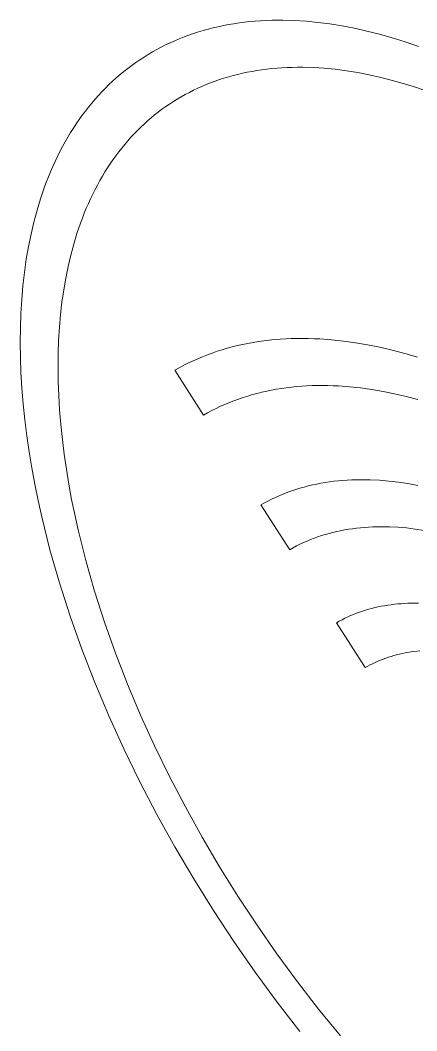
# Model space of a CAD drawing. Header units: inches. Extents: x -10 to 196, y -2 to 124.
# Drawn here: x 140.658 to 141.011, y 65.175 to 66.073 of the extents above; entities that cross this region are included whole.
import ezdxf

# ---------------------------------------------------------------- set-up
doc = ezdxf.new("R2010")
doc.units = ezdxf.units.IN
doc.layers.add('ZANO_R', color=7, linetype='Continuous', lineweight=0)

msp = doc.modelspace()

# ---------------------------------------------------------------- linework, layer by layer
at = {"layer": 'ZANO_R'}
for p, q in [((140.84356, 66.06959), (140.83897, 66.06871)), ((140.84819, 66.07037), (140.84356, 66.06959)), ((140.85287, 66.07107), (140.84819, 66.07037)), ((140.8576, 66.07168), (140.85287, 66.07107)), ((140.86237, 66.07221), (140.8576, 66.07168)), ((140.86718, 66.07264), (140.86237, 66.07221)), ((140.87204, 66.07299), (140.86718, 66.07264)), ((140.87694, 66.07325), (140.87204, 66.07299)), ((140.88188, 66.07342), (140.87694, 66.07325)), ((140.88687, 66.0735), (140.88188, 66.07342)), ((140.8919, 66.07349), (140.88687, 66.0735)), ((140.90208, 66.0732), (140.8919, 66.07349)), ((140.91243, 66.07256), (140.90208, 66.0732)), ((140.92293, 66.07155), (140.91243, 66.07256)), ((140.93359, 66.07017), (140.92293, 66.07155)), ((140.9444, 66.06843), (140.93359, 66.07017)), ((140.81243, 66.06166), (140.80817, 66.06018)), ((140.81673, 66.06305), (140.81243, 66.06166)), ((140.82108, 66.06435), (140.81673, 66.06305)), ((140.82548, 66.06557), (140.82108, 66.06435)), ((140.82993, 66.0667), (140.82548, 66.06557)), ((140.83442, 66.06775), (140.82993, 66.0667)), ((140.83897, 66.06871), (140.83442, 66.06775)), ((140.95537, 66.06632), (140.9444, 66.06843)), ((140.96647, 66.06385), (140.95537, 66.06632)), ((140.97772, 66.06099), (140.96647, 66.06385)), ((140.9891, 66.05777), (140.97772, 66.06099)), ((140.78766, 66.05153), (140.78371, 66.04955)), ((140.79166, 66.05343), (140.78766, 66.05153)), ((140.79571, 66.05525), (140.79166, 66.05343)), ((140.79981, 66.05698), (140.79571, 66.05525)), ((140.80397, 66.05862), (140.79981, 66.05698)), ((140.80817, 66.06018), (140.80397, 66.05862)), ((141.00062, 66.05416), (140.9891, 66.05777)), ((141.01227, 66.05018), (141.00062, 66.05416)), ((140.77217, 66.04311), (140.76843, 66.04079)), ((140.77596, 66.04534), (140.77217, 66.04311)), ((140.77981, 66.04749), (140.77596, 66.04534)), ((140.78371, 66.04955), (140.77981, 66.04749)), ((140.76112, 66.03592), (140.75755, 66.03336)), ((140.76475, 66.0384), (140.76112, 66.03592)), ((140.76843, 66.04079), (140.76475, 66.0384)), ((140.74716, 66.02519), (140.74381, 66.0223)), ((140.75056, 66.02799), (140.74716, 66.02519)), ((140.75403, 66.03072), (140.75056, 66.02799)), ((140.75755, 66.03336), (140.75403, 66.03072)), ((140.84764, 66.0243), (140.85178, 66.02536)), ((140.85178, 66.02536), (140.85596, 66.02633)), ((140.85596, 66.02633), (140.8602, 66.02723)), ((140.8602, 66.02723), (140.86447, 66.02804)), ((140.86447, 66.02804), (140.86879, 66.02877)), ((140.86879, 66.02877), (140.87314, 66.02942)), ((140.87314, 66.02942), (140.87755, 66.02999)), ((140.87755, 66.02999), (140.88199, 66.03048)), ((140.88199, 66.03048), (140.88647, 66.03089)), ((140.88647, 66.03089), (140.891, 66.03121)), ((140.891, 66.03121), (140.89556, 66.03145)), ((140.89556, 66.03145), (140.90017, 66.03161)), ((140.90017, 66.03161), (140.90481, 66.03168)), ((140.90481, 66.03168), (140.90949, 66.03168)), ((140.90949, 66.03168), (140.91898, 66.03141)), ((140.91898, 66.03141), (140.92861, 66.03081)), ((140.92861, 66.03081), (140.93839, 66.02987)), ((140.93839, 66.02987), (140.94832, 66.02859)), ((140.94832, 66.02859), (140.95839, 66.02697)), ((140.95839, 66.02697), (140.9686, 66.025)), ((140.9686, 66.025), (140.97894, 66.02269)), ((140.73728, 66.01629), (140.7341, 66.01316)), ((140.74051, 66.01933), (140.73728, 66.01629)), ((140.74381, 66.0223), (140.74051, 66.01933)), ((140.81991, 66.01469), (140.82373, 66.0163)), ((140.82373, 66.0163), (140.8276, 66.01783)), ((140.8276, 66.01783), (140.83152, 66.01928)), ((140.83152, 66.01928), (140.83548, 66.02066)), ((140.83548, 66.02066), (140.83948, 66.02195)), ((140.83948, 66.02195), (140.84354, 66.02317)), ((140.84354, 66.02317), (140.84764, 66.0243)), ((140.97894, 66.02269), (140.98942, 66.02004)), ((140.98942, 66.02004), (141.00002, 66.01703)), ((141.00002, 66.01703), (141.01075, 66.01368)), ((140.72792, 66.00667), (140.72492, 66.0033)), ((140.73098, 66.00995), (140.72792, 66.00667)), ((140.7341, 66.01316), (140.73098, 66.00995)), ((140.80152, 66.00546), (140.8051, 66.00746)), ((140.8051, 66.00746), (140.80873, 66.00938)), ((140.80873, 66.00938), (140.81241, 66.01123)), ((140.81241, 66.01123), (140.81613, 66.013)), ((140.81613, 66.013), (140.81991, 66.01469)), ((141.01075, 66.01368), (141.0216, 66.00997)), ((140.72198, 65.99986), (140.7191, 65.99633)), ((140.72492, 66.0033), (140.72198, 65.99986)), ((140.78769, 65.99668), (140.79107, 65.99899)), ((140.79107, 65.99899), (140.7945, 66.00123)), ((140.7945, 66.00123), (140.79799, 66.00338)), ((140.79799, 66.00338), (140.80152, 66.00546)), ((140.71352, 65.98905), (140.71082, 65.98529)), ((140.71628, 65.99273), (140.71352, 65.98905)), ((140.7191, 65.99633), (140.71628, 65.99273)), ((140.77469, 65.98669), (140.77786, 65.9893)), ((140.77786, 65.9893), (140.78109, 65.99184)), ((140.78109, 65.99184), (140.78436, 65.9943)), ((140.78436, 65.9943), (140.78769, 65.99668)), ((140.70819, 65.98145), (140.70561, 65.97754)), ((140.71082, 65.98529), (140.70819, 65.98145)), ((140.76549, 65.9784), (140.7685, 65.98124)), ((140.7685, 65.98124), (140.77157, 65.984)), ((140.77157, 65.984), (140.77469, 65.98669)), ((140.7031, 65.97355), (140.70066, 65.96948)), ((140.70561, 65.97754), (140.7031, 65.97355)), ((140.75677, 65.96944), (140.75962, 65.9725)), ((140.75962, 65.9725), (140.76253, 65.97549)), ((140.76253, 65.97549), (140.76549, 65.9784)), ((140.69828, 65.96533), (140.69596, 65.96111)), ((140.70066, 65.96948), (140.69828, 65.96533)), ((140.74856, 65.95982), (140.75124, 65.9631)), ((140.75124, 65.9631), (140.75398, 65.96631)), ((140.75398, 65.96631), (140.75677, 65.96944)), ((140.6937, 65.95681), (140.69152, 65.95244)), ((140.69596, 65.96111), (140.6937, 65.95681)), ((140.74085, 65.94953), (140.74336, 65.95303)), ((140.74336, 65.95303), (140.74593, 65.95646)), ((140.74593, 65.95646), (140.74856, 65.95982)), ((140.68939, 65.94798), (140.68734, 65.94346)), ((140.69152, 65.95244), (140.68939, 65.94798)), ((140.736, 65.94231), (140.73839, 65.94596)), ((140.73839, 65.94596), (140.74085, 65.94953)), ((140.68535, 65.93886), (140.68342, 65.93418)), ((140.68734, 65.94346), (140.68535, 65.93886)), ((140.72916, 65.93094), (140.73138, 65.93481)), ((140.73138, 65.93481), (140.73366, 65.9386)), ((140.73366, 65.9386), (140.736, 65.94231)), ((140.68157, 65.92943), (140.67978, 65.9246)), ((140.68342, 65.93418), (140.68157, 65.92943)), ((140.72491, 65.92301), (140.72701, 65.92701)), ((140.72701, 65.92701), (140.72916, 65.93094)), ((140.67978, 65.9246), (140.67641, 65.91473)), ((140.72089, 65.91479), (140.72287, 65.91893)), ((140.72287, 65.91893), (140.72491, 65.92301)), ((140.67641, 65.91473), (140.67332, 65.90456)), ((140.71712, 65.90629), (140.71898, 65.91057)), ((140.71898, 65.91057), (140.72089, 65.91479)), ((140.67332, 65.90456), (140.6705, 65.8941)), ((140.7136, 65.89751), (140.71533, 65.90193)), ((140.71533, 65.90193), (140.71712, 65.90629)), ((140.6705, 65.8941), (140.66797, 65.88334)), ((140.7088, 65.88382), (140.71194, 65.89301)), ((140.71194, 65.89301), (140.7136, 65.89751)), ((140.66797, 65.88334), (140.66573, 65.8723)), ((140.70592, 65.87435), (140.7088, 65.88382)), ((140.66573, 65.8723), (140.66378, 65.86097)), ((140.7033, 65.8646), (140.70592, 65.87435)), ((140.70094, 65.85459), (140.7033, 65.8646)), ((140.66378, 65.86097), (140.66212, 65.84936)), ((140.69885, 65.8443), (140.70094, 65.85459)), ((140.66212, 65.84936), (140.66076, 65.83746)), ((140.66076, 65.83746), (140.65971, 65.82528)), ((140.69704, 65.83375), (140.69885, 65.8443)), ((140.69549, 65.82294), (140.69704, 65.83375)), ((140.65971, 65.82528), (140.65895, 65.81283)), ((140.69423, 65.81186), (140.69549, 65.82294)), ((140.65895, 65.81283), (140.65851, 65.80009)), ((140.69324, 65.80052), (140.69423, 65.81186)), ((140.65851, 65.80009), (140.65838, 65.78709)), ((140.69254, 65.78891), (140.69324, 65.80052)), ((140.65838, 65.78709), (140.65857, 65.77381)), ((140.69213, 65.77706), (140.69254, 65.78891)), ((140.84688, 65.78311), (140.84237, 65.78189)), ((140.85144, 65.78424), (140.84688, 65.78311)), ((140.85605, 65.78528), (140.85144, 65.78424)), ((140.86069, 65.78622), (140.85605, 65.78528)), ((140.86538, 65.78708), (140.86069, 65.78622)), ((140.8701, 65.78784), (140.86538, 65.78708)), ((140.87487, 65.78851), (140.8701, 65.78784)), ((140.87968, 65.78909), (140.87487, 65.78851)), ((140.88453, 65.78957), (140.87968, 65.78909)), ((140.88942, 65.78997), (140.88453, 65.78957)), ((140.89434, 65.79027), (140.88942, 65.78997)), ((140.89931, 65.79048), (140.89434, 65.79027)), ((140.90431, 65.7906), (140.89931, 65.79048)), ((140.90935, 65.79063), (140.90431, 65.7906)), ((140.91443, 65.79057), (140.90935, 65.79063)), ((140.91954, 65.79042), (140.91443, 65.79057)), ((140.92469, 65.79017), (140.91954, 65.79042)), ((140.93509, 65.78941), (140.92469, 65.79017)), ((140.94563, 65.78828), (140.93509, 65.78941)), ((140.95631, 65.78679), (140.94563, 65.78828)), ((140.96711, 65.78494), (140.95631, 65.78679)), ((140.97804, 65.78273), (140.96711, 65.78494)), ((140.98909, 65.78015), (140.97804, 65.78273)), ((140.65857, 65.77381), (140.65907, 65.76026)), ((140.69201, 65.76494), (140.69213, 65.77706)), ((140.82045, 65.7744), (140.81621, 65.77262)), ((140.82475, 65.77608), (140.82045, 65.7744)), ((140.82908, 65.77767), (140.82475, 65.77608)), ((140.83347, 65.77917), (140.82908, 65.77767)), ((140.83789, 65.78058), (140.83347, 65.77917)), ((140.84237, 65.78189), (140.83789, 65.78058)), ((141.00025, 65.77721), (140.98909, 65.78015)), ((141.01153, 65.77391), (141.00025, 65.77721)), ((140.69218, 65.75257), (140.69201, 65.76494)), ((140.7997, 65.7646), (140.79569, 65.76236)), ((140.80375, 65.76674), (140.7997, 65.7646)), ((140.80786, 65.7688), (140.80375, 65.76674)), ((140.81201, 65.77076), (140.80786, 65.7688)), ((140.81621, 65.77262), (140.81201, 65.77076)), ((140.65907, 65.76026), (140.6599, 65.74644)), ((140.79569, 65.76236), (140.82125, 65.72247)), ((140.6599, 65.74644), (140.66104, 65.73243)), ((140.69265, 65.73995), (140.69218, 65.75257)), ((140.88615, 65.74549), (140.89056, 65.74619)), ((140.89056, 65.74619), (140.895, 65.74682)), ((140.895, 65.74682), (140.89948, 65.74736)), ((140.89948, 65.74736), (140.90399, 65.74781)), ((140.90399, 65.74781), (140.90855, 65.74818)), ((140.90855, 65.74818), (140.91313, 65.74846)), ((140.91313, 65.74846), (140.91776, 65.74866)), ((140.91776, 65.74866), (140.92242, 65.74877)), ((140.92242, 65.74877), (140.92711, 65.74879)), ((140.92711, 65.74879), (140.93184, 65.74874)), ((140.93184, 65.74874), (140.9366, 65.74859)), ((140.9366, 65.74859), (140.9414, 65.74837)), ((140.9414, 65.74837), (140.95109, 65.74766)), ((140.95109, 65.74766), (140.9609, 65.74661)), ((140.9609, 65.74661), (140.97084, 65.74522)), ((140.69342, 65.72708), (140.69265, 65.73995)), ((140.85235, 65.73673), (140.85643, 65.73812)), ((140.85643, 65.73812), (140.86056, 65.73943)), ((140.86056, 65.73943), (140.86472, 65.74066)), ((140.86472, 65.74066), (140.86893, 65.74179)), ((140.86893, 65.74179), (140.87318, 65.74284)), ((140.87318, 65.74284), (140.87746, 65.74381)), ((140.87746, 65.74381), (140.88179, 65.74469)), ((140.88179, 65.74469), (140.88615, 65.74549)), ((140.97084, 65.74522), (140.9809, 65.74349)), ((140.9809, 65.74349), (140.99108, 65.74143)), ((140.99108, 65.74143), (141.00137, 65.73903)), ((141.00137, 65.73903), (141.01177, 65.7363)), ((140.66104, 65.73243), (140.6625, 65.71833)), ((140.82876, 65.72655), (140.83258, 65.72847)), ((140.83258, 65.72847), (140.83645, 65.73029)), ((140.83645, 65.73029), (140.84036, 65.73203)), ((140.84036, 65.73203), (140.84431, 65.73368)), ((140.84431, 65.73368), (140.84831, 65.73525)), ((140.84831, 65.73525), (140.85235, 65.73673)), ((140.69449, 65.71404), (140.69342, 65.72708)), ((140.82125, 65.72247), (140.82498, 65.72456)), ((140.82498, 65.72456), (140.82876, 65.72655)), ((140.6625, 65.71833), (140.66427, 65.70414)), ((140.69584, 65.70091), (140.69449, 65.71404)), ((140.66427, 65.70414), (140.66633, 65.68986)), ((140.69749, 65.68769), (140.69584, 65.70091)), ((140.66633, 65.68986), (140.6687, 65.67551)), ((140.69941, 65.67439), (140.69749, 65.68769)), ((140.6687, 65.67551), (140.67136, 65.66108)), ((140.70162, 65.66102), (140.69941, 65.67439)), ((140.67136, 65.66108), (140.67431, 65.64659)), ((140.70409, 65.64759), (140.70162, 65.66102)), ((140.9034, 65.65639), (140.89981, 65.65519)), ((140.90703, 65.65751), (140.9034, 65.65639)), ((140.9107, 65.65855), (140.90703, 65.65751)), ((140.9144, 65.65951), (140.9107, 65.65855)), ((140.91813, 65.6604), (140.9144, 65.65951)), ((140.92189, 65.66121), (140.91813, 65.6604)), ((140.92568, 65.66194), (140.92189, 65.66121)), ((140.92951, 65.66259), (140.92568, 65.66194)), ((140.93336, 65.66317), (140.92951, 65.66259)), ((140.93725, 65.66367), (140.93336, 65.66317)), ((140.94116, 65.66409), (140.93725, 65.66367)), ((140.9451, 65.66444), (140.94116, 65.66409)), ((140.94908, 65.66472), (140.9451, 65.66444)), ((140.95308, 65.66492), (140.94908, 65.66472)), ((140.9571, 65.66504), (140.95308, 65.66492)), ((140.96116, 65.66509), (140.9571, 65.66504)), ((140.96524, 65.66506), (140.96116, 65.66509)), ((140.96934, 65.66497), (140.96524, 65.66506)), ((140.97763, 65.66455), (140.96934, 65.66497)), ((140.98601, 65.66384), (140.97763, 65.66455)), ((140.99448, 65.66284), (140.98601, 65.66384)), ((141.00304, 65.66156), (140.99448, 65.66284)), ((141.01169, 65.65999), (141.00304, 65.66156)), ((140.70684, 65.63409), (140.70409, 65.64759)), ((140.88236, 65.648), (140.87898, 65.64632)), ((140.88578, 65.6496), (140.88236, 65.648)), ((140.88923, 65.65112), (140.88578, 65.6496)), ((140.89272, 65.65255), (140.88923, 65.65112)), ((140.89625, 65.65391), (140.89272, 65.65255)), ((140.89981, 65.65519), (140.89625, 65.65391)), ((140.67431, 65.64659), (140.67754, 65.63204)), ((140.87564, 65.64456), (140.87234, 65.64272)), ((140.87234, 65.64272), (140.8979, 65.60284)), ((140.87898, 65.64632), (140.87564, 65.64456)), ((140.67754, 65.63204), (140.68485, 65.60279)), ((140.70985, 65.62054), (140.70684, 65.63409)), ((140.71666, 65.5933), (140.70985, 65.62054)), ((140.94318, 65.61973), (140.94665, 65.6204)), ((140.94665, 65.6204), (140.95014, 65.62099)), ((140.95014, 65.62099), (140.95367, 65.62152)), ((140.95367, 65.62152), (140.95722, 65.62198)), ((140.95722, 65.62198), (140.9608, 65.62236)), ((140.9608, 65.62236), (140.9644, 65.62268)), ((140.9644, 65.62268), (140.96803, 65.62293)), ((140.96803, 65.62293), (140.97169, 65.62311)), ((140.97169, 65.62311), (140.97537, 65.62323)), ((140.97537, 65.62323), (140.97907, 65.62327)), ((140.97907, 65.62327), (140.9828, 65.62325)), ((140.9828, 65.62325), (140.98655, 65.62316)), ((140.98655, 65.62316), (140.99413, 65.62278)), ((140.99413, 65.62278), (141.00179, 65.62213)), ((141.00179, 65.62213), (141.00953, 65.62122)), ((141.00953, 65.62122), (141.01736, 65.62004)), ((140.91333, 65.61051), (140.91652, 65.61182)), ((140.91652, 65.61182), (140.91975, 65.61306)), ((140.91975, 65.61306), (140.923, 65.61423)), ((140.923, 65.61423), (140.92629, 65.61532)), ((140.92629, 65.61532), (140.9296, 65.61635)), ((140.9296, 65.61635), (140.93295, 65.6173)), ((140.93295, 65.6173), (140.93633, 65.61818)), ((140.93633, 65.61818), (140.93974, 65.61899)), ((140.93974, 65.61899), (140.94318, 65.61973)), ((140.68485, 65.60279), (140.69326, 65.57339)), ((140.8979, 65.60284), (140.90092, 65.60452)), ((140.90092, 65.60452), (140.90397, 65.60613)), ((140.90397, 65.60613), (140.90706, 65.60766)), ((140.90706, 65.60766), (140.91018, 65.60912)), ((140.91018, 65.60912), (140.91333, 65.61051)), ((140.72449, 65.56592), (140.71666, 65.5933)), ((140.69326, 65.57339), (140.70272, 65.54388)), ((140.7333, 65.53844), (140.72449, 65.56592)), ((140.96536, 65.54909), (140.96265, 65.54823)), ((140.96811, 65.5499), (140.96536, 65.54909)), ((140.97088, 65.55065), (140.96811, 65.5499)), ((140.97368, 65.55134), (140.97088, 65.55065)), ((140.9765, 65.55198), (140.97368, 65.55134)), ((140.97935, 65.55256), (140.9765, 65.55198)), ((140.98223, 65.55308), (140.97935, 65.55256)), ((140.98513, 65.55355), (140.98223, 65.55308)), ((140.98806, 65.55396), (140.98513, 65.55355)), ((140.99101, 65.55432), (140.98806, 65.55396)), ((140.99398, 65.55462), (140.99101, 65.55432)), ((140.99698, 65.55486), (140.99398, 65.55462)), ((141.00001, 65.55504), (140.99698, 65.55486)), ((141.00305, 65.55517), (141.00001, 65.55504)), ((141.00612, 65.55525), (141.00305, 65.55517)), ((141.00922, 65.55527), (141.00612, 65.55525)), ((141.01233, 65.55523), (141.00922, 65.55527)), ((140.70272, 65.54388), (140.71321, 65.51433)), ((140.94441, 65.5406), (140.94192, 65.53929)), ((140.94693, 65.54186), (140.94441, 65.5406)), ((140.94948, 65.54307), (140.94693, 65.54186)), ((140.95206, 65.54421), (140.94948, 65.54307)), ((140.95466, 65.5453), (140.95206, 65.54421)), ((140.95729, 65.54634), (140.95466, 65.5453)), ((140.95996, 65.54731), (140.95729, 65.54634)), ((140.96265, 65.54823), (140.95996, 65.54731)), ((140.74307, 65.51091), (140.7333, 65.53844)), ((140.94192, 65.53929), (140.93946, 65.53791)), ((140.93946, 65.53791), (140.96502, 65.49803)), ((140.71321, 65.51433), (140.7247, 65.48477)), ((141.00818, 65.51227), (141.0108, 65.51259)), ((141.0108, 65.51259), (141.01345, 65.51285)), ((140.75377, 65.48338), (140.74307, 65.51091)), ((140.97392, 65.5026), (140.97621, 65.50362)), ((140.97621, 65.50362), (140.97852, 65.50459)), ((140.97852, 65.50459), (140.98086, 65.5055)), ((140.98086, 65.5055), (140.98322, 65.50637)), ((140.98322, 65.50637), (140.98561, 65.50719)), ((140.98561, 65.50719), (140.98803, 65.50795)), ((140.98803, 65.50795), (140.99047, 65.50867)), ((140.99047, 65.50867), (140.99293, 65.50933)), ((140.99293, 65.50933), (140.99541, 65.50995)), ((140.99541, 65.50995), (140.99792, 65.51051)), ((140.99792, 65.51051), (141.00045, 65.51103)), ((141.00045, 65.51103), (141.00301, 65.51149)), ((141.00301, 65.51149), (141.00558, 65.51191)), ((141.00558, 65.51191), (141.00818, 65.51227)), ((140.96502, 65.49803), (140.96721, 65.49925)), ((140.96721, 65.49925), (140.96942, 65.50041)), ((140.96942, 65.50041), (140.97165, 65.50153)), ((140.97165, 65.50153), (140.97392, 65.5026)), ((140.7247, 65.48477), (140.73714, 65.45526)), ((140.76536, 65.4559), (140.75377, 65.48338)), ((140.73714, 65.45526), (140.75051, 65.42586)), ((140.77781, 65.42852), (140.76536, 65.4559)), ((140.75051, 65.42586), (140.76478, 65.39662)), ((140.7911, 65.40129), (140.77781, 65.42852)), ((140.76478, 65.39662), (140.7799, 65.36758)), ((140.80519, 65.37424), (140.7911, 65.40129)), ((140.82004, 65.34745), (140.80519, 65.37424)), ((140.7799, 65.36758), (140.79585, 65.33881)), ((140.83564, 65.32094), (140.82004, 65.34745)), ((140.79585, 65.33881), (140.8126, 65.31035)), ((140.85194, 65.29477), (140.83564, 65.32094)), ((140.8126, 65.31035), (140.8301, 65.28225)), ((140.86892, 65.26899), (140.85194, 65.29477)), ((140.8301, 65.28225), (140.84834, 65.25457)), ((140.88655, 65.24365), (140.86892, 65.26899)), ((140.84834, 65.25457), (140.86726, 65.22736)), ((140.90479, 65.21879), (140.88655, 65.24365)), ((140.86726, 65.22736), (140.88685, 65.20067)), ((140.92361, 65.19447), (140.90479, 65.21879)), ((140.88685, 65.20067), (140.90706, 65.17455)), ((140.94299, 65.17073), (140.92361, 65.19447))]:
    msp.add_line(p, q, dxfattribs=at)

doc.saveas('drawing.dxf')
